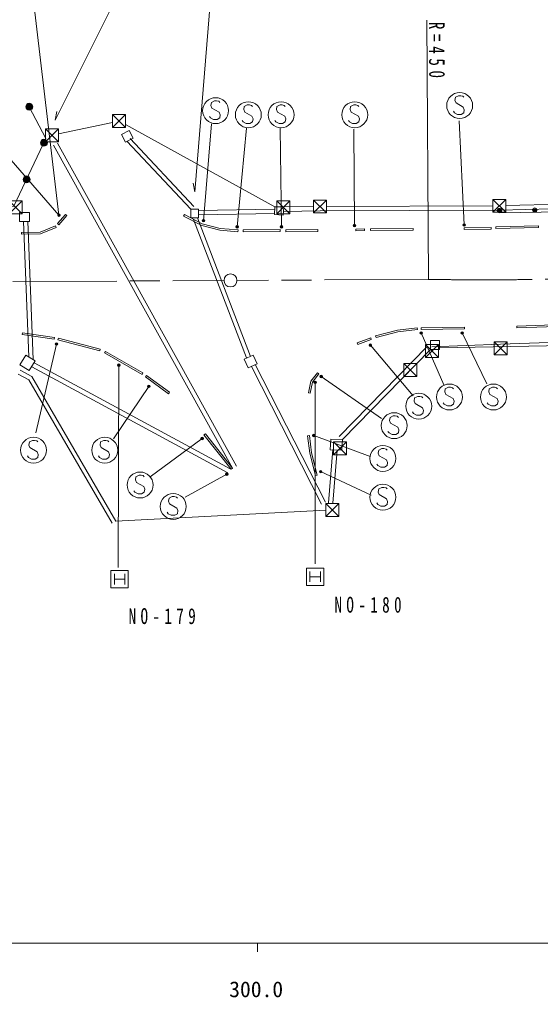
# Model space of a CAD drawing. Units: millimetres, scale not verified. Extents: x 40000 to 680000, y 20000 to 380000.
# Drawn here: x 340480 to 400722, y 198715 to 311815 of the extents above; entities that cross this region are included whole.
import ezdxf
from ezdxf.enums import TextEntityAlignment as Align

# ---------------------------------------------------------------- set-up
doc = ezdxf.new("R2010")
doc.units = ezdxf.units.MM
doc.header["$LTSCALE"] = 1000
doc.linetypes.add('CHAIN', pattern=[18.5, 12, -1.5, 3.5, -1.5])
for name, color, linetype, lineweight in [('M-BGD', 7, 'Continuous', 13), ('M-BGD-HTXT', 7, 'Continuous', 13), ('M-BMK', 2, 'CHAIN', 13), ('M-BMK-ROW', 30, 'Continuous', 13), ('M-BMK-SRVR', 3, 'Continuous', 13), ('M-STR-STRC', 7, 'Continuous', 13), ('M-TTL-BAND', 7, 'Continuous', 13)]:
    doc.layers.add(name, color=color, linetype=linetype, lineweight=lineweight)
doc.styles.add('ＭＳ ゴシック', font='')
doc.styles.get('ＭＳ ゴシック').set_extended_font_data('MS Gothic')

msp = doc.modelspace()

# ---------------------------------------------------------------- linework, layer by layer
at = {"layer": 'M-BGD'}
for p, q in [((344975, 298583), (351231, 299924)), ((352731, 299672), (370022, 290151)), ((365560, 260169), (344855, 297534)), ((352898, 297734), (360290, 289870)), ((353263, 298076), (360654, 290212)), ((365122, 259927), (344418, 297292)), ((370009, 289885), (361181, 289748)), ((370022, 290151), (374473, 290186)), ((375973, 290195), (395210, 290269)), ((395976, 289479), (408268, 289623)), ((396710, 290291), (407400, 290569)), ((341543, 272812), (340930, 288450)), ((342056, 272494), (341429, 288469)), ((344856, 288216), (345801, 289269)), ((345005, 288082), (345950, 289136)), ((345950, 289136), (345801, 289269)), ((359446, 289080), (359537, 289258)), ((366716, 272686), (360605, 288701)), ((367183, 272864), (361072, 288879)), ((370017, 289385), (361189, 289248)), ((342906, 287014), (344722, 287766)), ((344722, 287766), (344645, 287951)), ((344856, 288216), (345005, 288082)), ((365753, 287478), (365736, 287279)), ((370627, 287521), (366346, 287478)), ((366348, 287278), (366346, 287478)), ((370629, 287321), (366348, 287278)), ((370627, 287521), (370629, 287321)), ((374993, 287521), (371263, 287479)), ((371265, 287279), (371263, 287479)), ((374995, 287321), (371265, 287279)), ((374993, 287521), (374995, 287321)), ((380375, 287606), (379358, 287564)), ((379358, 287564), (379367, 287364)), ((380384, 287406), (379367, 287364)), ((380375, 287606), (380384, 287406)), ((386013, 287648), (381054, 287606)), ((381055, 287406), (381054, 287606)), ((386014, 287448), (381055, 287406)), ((386013, 287648), (386014, 287448)), ((395026, 287776), (391889, 287733)), ((391889, 287733), (391892, 287533)), ((395028, 287576), (391892, 287533)), ((395026, 287776), (395028, 287576)), ((400493, 287946), (395577, 287861)), ((395580, 287661), (395577, 287861)), ((400497, 287746), (395580, 287661)), ((400493, 287946), (400497, 287746)), ((340712, 287200), (340713, 287000)), ((386500, 275959), (386478, 276157)), ((386921, 276159), (391922, 276243)), ((386921, 276159), (386924, 275959)), ((386924, 275959), (391926, 276043)), ((391926, 276043), (391922, 276243)), ((397980, 276371), (397987, 276171)), ((340815, 275594), (340786, 275396)), ((340786, 275396), (344501, 274852)), ((340815, 275594), (344530, 275050)), ((344501, 274852), (344530, 275050)), ((344969, 274957), (344918, 274763)), ((344969, 274957), (349805, 273705)), ((379521, 274408), (381089, 275001)), ((381089, 275001), (381160, 274814)), ((381711, 275026), (381659, 275219)), ((344918, 274763), (349755, 273511)), ((349755, 273511), (349805, 273705)), ((377462, 263577), (387632, 274017)), ((379592, 274221), (379521, 274408)), ((379592, 274221), (381160, 274814)), ((350412, 273432), (350313, 273259)), ((350313, 273259), (354642, 270768)), ((350412, 273432), (354741, 270942)), ((377820, 263229), (387990, 273668)), ((364586, 259407), (341913, 271667)), ((364824, 259847), (342151, 272107)), ((375405, 255760), (367293, 271675)), ((375850, 255987), (367738, 271902)), ((354741, 270942), (354642, 270768)), ((355035, 270483), (355153, 270645)), ((355035, 270483), (357709, 268546)), ((355153, 270645), (357826, 268708)), ((374929, 270963), (375087, 270841)), ((357709, 268546), (357826, 268708)), ((373886, 268647), (374081, 268605)), ((361966, 263899), (361810, 263774)), ((364966, 259802), (361810, 263774)), ((365122, 259927), (361966, 263899)), ((373799, 263684), (373997, 263709)), ((376226, 255931), (376726, 262071)), ((376724, 255890), (377224, 262030)), ((365122, 259927), (364966, 259802)), ((374693, 259084), (374887, 259131))]:
    msp.add_line(p, q, dxfattribs=at)
for points in [[(329167, 290111), (339820, 290224), (343532, 298054), (341598, 301734)], [(466996, 295640), (464134, 295083), (454250, 293655), (451790, 293338), (445691, 292704), (434522, 291516), (424695, 290802), (414897, 290168), (408159, 290088), (395968, 289771), (375232, 289692), (370987, 289613)], [(365736, 287279), (363657, 287450), (361542, 288011), (359446, 289080)], [(365753, 287478), (363691, 287648), (361614, 288199), (359537, 289258)], [(340712, 287200), (342865, 287214), (344645, 287951)], [(340713, 287000), (342906, 287014), (344722, 287766)], [(397980, 276371), (412911, 276880), (422696, 277473), (435238, 278617), (456427, 281287), (475432, 284149)], [(397987, 276171), (412920, 276680), (422711, 277273), (435259, 278418), (456454, 281089), (475462, 283951)], [(381659, 275219), (384174, 275901), (386478, 276157)], [(388177, 273976), (396113, 274290), (402827, 274518), (409497, 274689), (415905, 274946), (422747, 275260), (429215, 275716), (435945, 276230), (442542, 276831)], [(389048, 273857), (411752, 274271), (428603, 275306), (442985, 276599)], [(381711, 275026), (384212, 275704), (386500, 275959)], [(351200, 253560), (341558, 270157), (340331, 270806)], [(375919, 255060), (351633, 253812), (341918, 270532), (340565, 271248)], [(373886, 268647), (374175, 269977), (374929, 270963)], [(374081, 268605), (374361, 269891), (375087, 270841)], [(374693, 259084), (374054, 261680), (373799, 263684)], [(374887, 259131), (374251, 261717), (373997, 263709)]]:
    msp.add_lwpolyline(points, dxfattribs=at)
for points in [[(353156, 298984), (352265, 298522), (352721, 297642), (353613, 298104)], [(361181, 289870), (360290, 289870), (360290, 288879), (361181, 288879)], [(370984, 289204), (369977, 289254), (370022, 290151), (371029, 290101)], [(341640, 288469), (340480, 288469), (340480, 289489), (341640, 289489)], [(389048, 273669), (387990, 273668), (387990, 274698), (389048, 274698)], [(341601, 271218), (340517, 271889), (341214, 273015), (342298, 272345)], [(366906, 271528), (366452, 272535), (367516, 273014), (367969, 272006)], [(377762, 262005), (376409, 262069), (376468, 263293), (377820, 263229)]]:
    msp.add_lwpolyline(points, close=True, dxfattribs=at)
for centre, radius in [((341598, 301734), 400), ((341598, 301734), 352), ((341598, 301734), 304), ((341598, 301734), 256), ((341598, 301734), 208), ((341598, 301734), 160), ((341598, 301734), 112), ((341598, 301734), 64), ((341598, 301734), 16), ((343302, 297568), 400), ((343302, 297568), 352), ((343302, 297568), 304), ((343302, 297568), 256), ((343302, 297568), 208), ((343302, 297568), 160), ((343302, 297568), 112), ((343302, 297568), 64), ((343302, 297568), 16), ((341291, 293325), 400), ((341291, 293325), 352), ((341291, 293325), 304), ((341291, 293325), 256), ((341291, 293325), 208), ((341291, 293325), 160), ((341291, 293325), 112), ((341291, 293325), 64), ((341291, 293325), 16), ((395973, 289729), 250), ((395973, 289729), 150), ((395973, 289729), 50), ((400070, 289777), 250), ((400070, 289777), 150), ((400070, 289777), 50)]:
    msp.add_circle(centre, radius, dxfattribs=at)
at = {"layer": 'M-BGD-HTXT'}
for p, q in [((387756, 281761), (387599, 311760)), ((344590, 300162), (344787, 301181)), ((360757, 291885), (360559, 292904))]:
    msp.add_line(p, q, dxfattribs=at)
for points in [[(344590, 300162), (358299, 327581), (385718, 327581)], [(360757, 291885), (362826, 317493), (383390, 317493)]]:
    msp.add_lwpolyline(points, dxfattribs=at)
at = {"layer": 'M-BMK'}
for p, q in [((265718, 281125), (364126, 281637)), ((387756, 281761), (365626, 281645))]:
    msp.add_line(p, q, dxfattribs=at)
msp.add_arc((394164, 731715), 450000, 269.18404, 278.94675, dxfattribs=at)
at = {"layer": 'M-BMK-ROW'}
for p, q in [((351231, 300835), (352731, 299335)), ((351231, 299335), (352731, 300835)), ((343475, 299173), (344975, 297673)), ((343475, 297673), (344975, 299173)), ((339280, 290862), (340780, 289362)), ((339280, 289362), (340780, 290862)), ((370228, 289362), (371728, 290863)), ((370228, 290862), (371728, 289363)), ((374473, 290942), (375973, 289442)), ((374473, 289442), (375973, 290942)), ((395210, 291021), (396710, 289521)), ((395210, 289521), (396710, 291021)), ((387447, 274226), (388947, 272726)), ((387447, 272726), (388947, 274226)), ((395380, 274540), (396880, 273040)), ((395380, 273040), (396880, 274540)), ((384907, 272028), (386407, 270528)), ((384907, 270528), (386407, 272028)), ((376775, 262982), (378275, 261482)), ((376775, 261482), (378275, 262982)), ((375919, 255848), (377419, 254348)), ((375919, 254348), (377419, 255848))]:
    msp.add_line(p, q, dxfattribs=at)
for points in [[(351231, 299335), (351231, 300835), (352731, 300835), (352731, 299335)], [(343475, 297673), (343475, 299173), (344975, 299173), (344975, 297673)], [(339280, 289362), (339280, 290862), (340780, 290862), (340780, 289362)], [(370228, 289362), (370228, 290862), (371728, 290863), (371728, 289363)], [(374473, 289442), (374473, 290942), (375973, 290942), (375973, 289442)], [(395210, 289521), (395210, 291021), (396710, 291021), (396710, 289521)], [(387447, 272726), (387447, 274226), (388947, 274226), (388947, 272726)], [(395380, 273040), (395380, 274540), (396880, 274540), (396880, 273040)], [(384907, 270528), (384907, 272028), (386407, 272028), (386407, 270528)], [(376775, 261482), (376775, 262982), (378275, 262982), (378275, 261482)], [(375919, 254348), (375919, 255848), (377419, 255848), (377419, 254348)]]:
    msp.add_lwpolyline(points, close=True, dxfattribs=at)
at = {"layer": 'M-BMK-SRVR'}
msp.add_circle((364876, 281641), 750, dxfattribs=at)
at = {"layer": 'M-STR-STRC'}
for p, q in [((345037, 289192), (341568, 318228)), ((362697, 299742), (361747, 288554)), ((391328, 300097), (391908, 288058)), ((365650, 287844), (366719, 299269)), ((370622, 299269), (370760, 287844)), ((379205, 287986), (379139, 299151)), ((345037, 289192), (337924, 297345)), ((389550, 269578), (386918, 275567)), ((391673, 275567), (394522, 269697)), ((342352, 264017), (344754, 274289)), ((381050, 274148), (386001, 268277)), ((351952, 271837), (351903, 248451)), ((382334, 265674), (375373, 270528)), ((355431, 269392), (351342, 263308)), ((374678, 248879), (374665, 269855)), ((374522, 263715), (381033, 261297)), ((355600, 258931), (361606, 263360)), ((364444, 259244), (359622, 256565)), ((381151, 256802), (375302, 259528)), ((351447, 247694), (351447, 246494)), ((352647, 247694), (352647, 246494)), ((374066, 247978), (374066, 246778)), ((375266, 247978), (375266, 246778)), ((351447, 247094), (352647, 247094)), ((374066, 247378), (375266, 247378))]:
    msp.add_line(p, q, dxfattribs=at)
for points in [[(363635, 302240), (363515, 302360), (363275, 302420), (363035, 302420), (362675, 302240), (362615, 301880), (362735, 301580), (363575, 301100), (363695, 300800), (363635, 300440), (363335, 300260), (362915, 300260), (362555, 300440), (362435, 300620)], [(391857, 302832), (391737, 302952), (391497, 303012), (391257, 303012), (390897, 302832), (390837, 302472), (390957, 302172), (391797, 301692), (391917, 301392), (391857, 301032), (391557, 300852), (391137, 300852), (390777, 301032), (390657, 301212)], [(367420, 301767), (367300, 301887), (367060, 301947), (366820, 301947), (366460, 301767), (366400, 301407), (366520, 301107), (367360, 300627), (367480, 300327), (367420, 299967), (367120, 299787), (366700, 299787), (366340, 299967), (366220, 300147)], [(371205, 301767), (371085, 301887), (370845, 301947), (370605, 301947), (370245, 301767), (370185, 301407), (370305, 301107), (371145, 300627), (371265, 300327), (371205, 299967), (370905, 299787), (370485, 299787), (370125, 299967), (370005, 300147)], [(379722, 301767), (379602, 301887), (379362, 301947), (379122, 301947), (378762, 301767), (378702, 301407), (378822, 301107), (379662, 300627), (379782, 300327), (379722, 299967), (379422, 299787), (379002, 299787), (378642, 299967), (378522, 300147)], [(390675, 269119), (390555, 269239), (390315, 269299), (390075, 269299), (389715, 269119), (389655, 268759), (389775, 268459), (390615, 267979), (390735, 267679), (390675, 267319), (390375, 267139), (389955, 267139), (389595, 267319), (389475, 267499)], [(395761, 269119), (395641, 269239), (395401, 269299), (395161, 269299), (394801, 269119), (394741, 268759), (394861, 268459), (395701, 267979), (395821, 267679), (395762, 267319), (395462, 267139), (395042, 267139), (394682, 267319), (394562, 267499)], [(387126, 268054), (387006, 268174), (386766, 268234), (386526, 268234), (386166, 268054), (386106, 267694), (386226, 267394), (387066, 266914), (387186, 266614), (387126, 266254), (386826, 266074), (386406, 266074), (386046, 266254), (385926, 266434)], [(384287, 265806), (384167, 265926), (383927, 265986), (383687, 265986), (383327, 265806), (383267, 265446), (383387, 265146), (384227, 264666), (384347, 264366), (384287, 264006), (383987, 263826), (383567, 263826), (383207, 264006), (383087, 264186)], [(342580, 262966), (342460, 263086), (342220, 263146), (341980, 263146), (341620, 262966), (341560, 262606), (341680, 262306), (342520, 261826), (342640, 261526), (342580, 261166), (342280, 260986), (341860, 260986), (341500, 261166), (341380, 261346)], [(350811, 262966), (350691, 263086), (350451, 263146), (350211, 263146), (349851, 262966), (349791, 262606), (349911, 262306), (350751, 261826), (350871, 261526), (350811, 261166), (350511, 260986), (350091, 260986), (349731, 261166), (349611, 261346)], [(382986, 262021), (382866, 262141), (382626, 262201), (382386, 262201), (382026, 262021), (381966, 261661), (382086, 261361), (382926, 260881), (383046, 260581), (382986, 260221), (382686, 260041), (382266, 260041), (381906, 260221), (381786, 260401)], [(354897, 258945), (354777, 259065), (354537, 259125), (354297, 259125), (353937, 258945), (353877, 258585), (353997, 258285), (354837, 257805), (354957, 257505), (354898, 257145), (354598, 256965), (354178, 256965), (353818, 257145), (353697, 257325)], [(382986, 257526), (382866, 257646), (382626, 257706), (382386, 257706), (382026, 257526), (381966, 257166), (382086, 256866), (382926, 256386), (383046, 256086), (382986, 255726), (382686, 255546), (382266, 255546), (381906, 255726), (381786, 255906)], [(358737, 256461), (358617, 256581), (358377, 256641), (358137, 256641), (357777, 256461), (357717, 256101), (357837, 255801), (358677, 255321), (358797, 255021), (358737, 254661), (358437, 254481), (358017, 254481), (357657, 254661), (357537, 254841)]]:
    msp.add_lwpolyline(points, dxfattribs=at)
for points in [[(351047, 246094), (351047, 248094), (353047, 248094), (353047, 246094)], [(373666, 246378), (373666, 248378), (375666, 248378), (375666, 246378)]]:
    msp.add_lwpolyline(points, close=True, dxfattribs=at)
for centre, radius in [((391377, 301872), 1500), ((363155, 301280), 1500), ((366940, 300807), 1500), ((370725, 300807), 1500), ((379242, 300807), 1500), ((345037, 289192), 150), ((345037, 289192), 90), ((345037, 289192), 30), ((361747, 288554), 150), ((361747, 288554), 90), ((361747, 288554), 30), ((365650, 287844), 150), ((365650, 287844), 90), ((365650, 287844), 30), ((370760, 287844), 150), ((370760, 287844), 90), ((370760, 287844), 30), ((379205, 287986), 150), ((379205, 287986), 90), ((379205, 287986), 30), ((391908, 288058), 150), ((391908, 288058), 90), ((391908, 288058), 30), ((386918, 275567), 150), ((386918, 275567), 90), ((386918, 275567), 30), ((391673, 275567), 150), ((391673, 275567), 90), ((391673, 275567), 30), ((344754, 274289), 150), ((344754, 274289), 90), ((344754, 274289), 30), ((381050, 274148), 150), ((381050, 274148), 90), ((381050, 274148), 30), ((351952, 271837), 150), ((351952, 271837), 90), ((351952, 271837), 30), ((375373, 270528), 150), ((375373, 270528), 90), ((375373, 270528), 30), ((355431, 269392), 150), ((355431, 269392), 90), ((355431, 269392), 30), ((374665, 269855), 150), ((374665, 269855), 90), ((374665, 269855), 30), ((390195, 268159), 1500), ((395281, 268159), 1500), ((386646, 267094), 1500), ((383807, 264846), 1500), ((374522, 263715), 150), ((374522, 263715), 90), ((374522, 263715), 30), ((342100, 262006), 1500), ((350331, 262006), 1500), ((361606, 263360), 150), ((361606, 263360), 90), ((361606, 263360), 30), ((382506, 261061), 1500), ((354417, 257985), 1500), ((364444, 259244), 150), ((364444, 259244), 90), ((364444, 259244), 30), ((375302, 259528), 150), ((375302, 259528), 90), ((375302, 259528), 30), ((382506, 256566), 1500), ((358257, 255501), 1500)]:
    msp.add_circle(centre, radius, dxfattribs=at)
at = {"layer": 'M-TTL-BAND'}
for p, q in [((40000, 205000), (579000, 205000)), ((368000, 205000), (368000, 204000))]:
    msp.add_line(p, q, dxfattribs=at)

# ---------------------------------------------------------------- texts
at = {"layer": 'M-BGD-HTXT', "insert": (387784, 311542), "char_height": 1833, "attachment_point": 7, "rotation": 270.401, "style": 'ＭＳ ゴシック'}
msp.add_mtext('\\T1.61;\\W0.7;R=450', dxfattribs=at)
at = {"layer": 'M-STR-STRC', "char_height": 1833, "attachment_point": 7, "rotation": 0.001, "style": 'ＭＳ ゴシック'}
for s, insert in [('\\T1.58;\\W0.7;NO-180', (376898, 243191)), ('\\T1.58;\\W0.7;NO-179', (353090, 241871))]:
    msp.add_mtext(s, dxfattribs=dict(at, insert=insert))
at = {"layer": 'M-TTL-BAND', "style": 'ＭＳ ゴシック'}
msp.add_text('300.0', height=1833, dxfattribs=at).set_placement((367844, 198195), align=Align.BOTTOM_CENTER)

doc.saveas('drawing.dxf')
